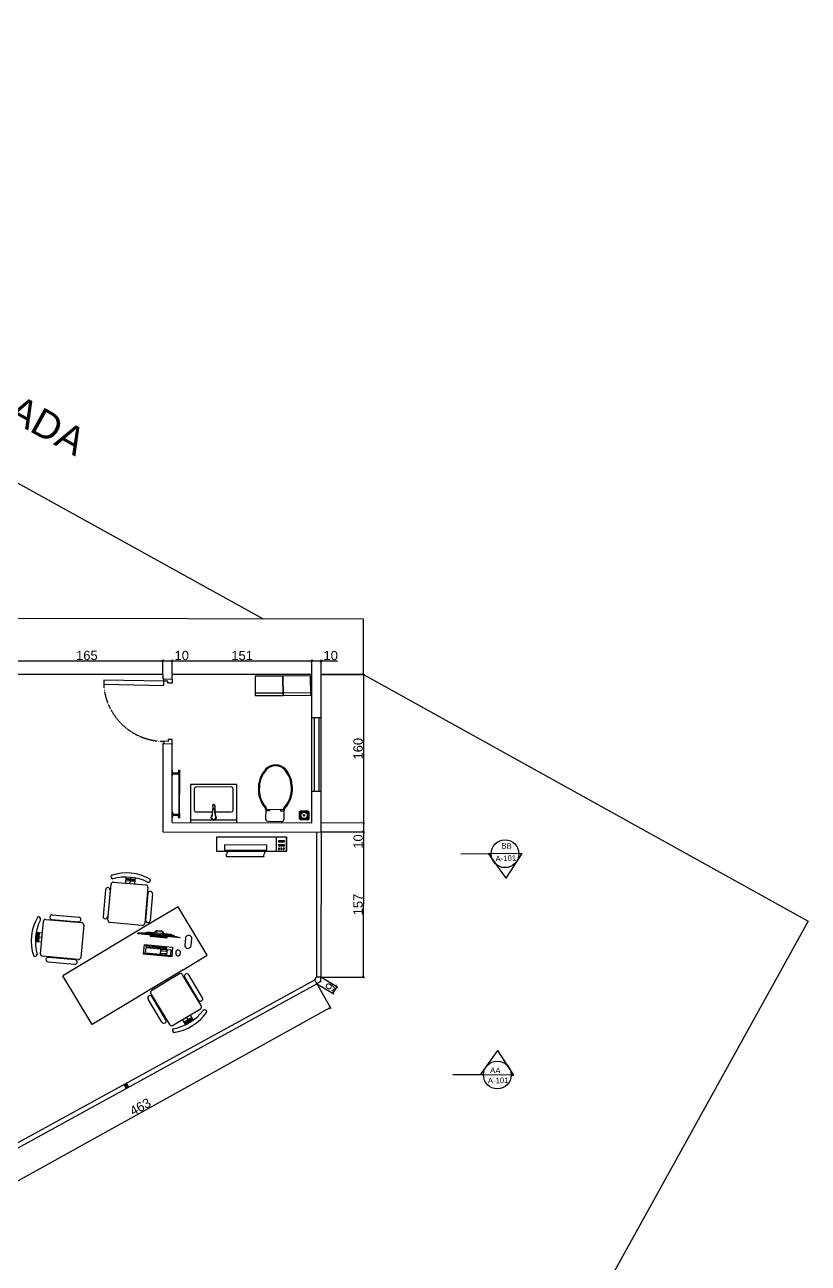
# Model space of a CAD drawing. Header units: millimetres. Extents: x 1116 to 6757, y -1736 to 5159.
# Drawn here: x 4127 to 4974, y 3820 to 5159 of the extents above; entities that cross this region are included whole.
import ezdxf

# ---------------------------------------------------------------- set-up
doc = ezdxf.new("R2010")
doc.units = ezdxf.units.MM
doc.linetypes.add('HIDDEN', pattern=[0.375, 0.25, -0.125])
for name, color, linetype in [('A-DOOR-FULL', 3, 'Continuous'), ('A-FURN', 9, 'Continuous'), ('A-GLAZ-FULL', 4, 'Continuous'), ('A-WALL-FULL-EXTR', 1, 'Continuous'), ('A-WALL-FULL-INTR', 2, 'Continuous'), ('QUOTE', 5, 'Continuous')]:
    doc.layers.add(name, color=color, linetype=linetype)
doc.styles.get("Standard").update_dxf_attribs({"font": 'arial.ttf'})
doc.dimstyles.new('ISO-25', dxfattribs={"dimtxt": 2.5, "dimasz": 2.5, "dimexe": 1.25, "dimexo": 0.625, "dimtad": 1, "dimtxsty": 'Standard', "dimcen": 2.5, "dimadec": 0, "dimazin": 0, "dimtfac": 1, "dimtmove": 0, "dimatfit": 3, "dimfxl": 1, "dimarcsym": 0})

# ---------------------------------------------------------------- blocks, each defined once
blk = doc.blocks.new('_ArchTick')
at = {"color": 0, "linetype": 'ByBlock', "const_width": 0.15}
blk.add_lwpolyline([(-0.5, -0.5), (0.5, 0.5)], dxfattribs=at)
blk = doc.blocks.new('*D8')
at = {"layer": 'Defpoints', "color": 0, "transparency": 16777216}
for p in [(4441.9, 4123.7), (4457.2, 4096), (4036.7, 3899)]:
    blk.add_point(p, dxfattribs=at)
at = {"layer": 'QUOTE', "color": 0, "lineweight": -2, "transparency": 16777216}
for p, q in [((4442.2, 4123.1), (4457.8, 4094.9)), ((4052.1, 3871.3), (4457.2, 4096)), ((4037, 3898.5), (4052.7, 3870.2))]:
    blk.add_line(p, q, dxfattribs=at)
at = {"layer": 'QUOTE', "color": 0, "lineweight": -2, "transparency": 16777216, "xscale": 3, "yscale": 3, "zscale": 3}
for p, rotation in [((4457.2, 4096), 29.01081210892171), ((4052.1, 3871.3), 209.0108121089217)]:
    blk.add_blockref('_ArchTick', p, dxfattribs=dict(at, rotation=rotation))
at = {"layer": 'QUOTE', "color": 0, "transparency": 16777216, "insert": (4251.9, 3988.7), "char_height": 10, "attachment_point": 5, "rotation": 29.0108}
blk.add_mtext('463', dxfattribs=at)
blk = doc.blocks.new('*D26')
at = {"layer": 'Defpoints', "color": 0, "transparency": 16777216}
for p in [(4447.5, 4456.2), (4447.4, 4296.1), (4493.2, 4296)]:
    blk.add_point(p, dxfattribs=at)
at = {"layer": 'QUOTE', "color": 0, "lineweight": -2, "transparency": 16777216}
for p, q in [((4448.1, 4456.2), (4494.6, 4456.2)), ((4493.3, 4456.2), (4493.2, 4296)), ((4448, 4296.1), (4494.5, 4296))]:
    blk.add_line(p, q, dxfattribs=at)
at = {"layer": 'QUOTE', "color": 0, "lineweight": -2, "transparency": 16777216, "xscale": 3, "yscale": 3, "zscale": 3}
for p, rotation in [((4493.3, 4456.2), 89.96210834138746), ((4493.2, 4296), 269.9621083413875)]:
    blk.add_blockref('_ArchTick', p, dxfattribs=dict(at, rotation=rotation))
at = {"layer": 'QUOTE', "color": 0, "transparency": 16777216, "insert": (4487.5, 4376.1), "char_height": 10, "attachment_point": 5, "rotation": 89.9621}
blk.add_mtext('160', dxfattribs=at)
blk = doc.blocks.new('*D17')
at = {"layer": 'Defpoints', "color": 0, "transparency": 16777216}
for p in [(4447.3, 4129.1), (4442.9, 4121.7), (4460.1, 4111.6)]:
    blk.add_point(p, dxfattribs=at)
at = {"layer": 'QUOTE', "color": 0, "lineweight": -2, "transparency": 16777216}
for p, q in [((4447.8, 4128.8), (4465.6, 4118.3)), ((4443.5, 4121.4), (4461.2, 4110.9)), ((4464.5, 4119), (4460.1, 4111.6))]:
    blk.add_line(p, q, dxfattribs=at)
at = {"layer": 'QUOTE', "color": 0, "lineweight": -2, "transparency": 16777216, "xscale": 3, "yscale": 3, "zscale": 3}
for p, rotation in [((4460.1, 4111.6), 239.4745723393954), ((4464.5, 4119), 59.47457233939542)]:
    blk.add_blockref('_ArchTick', p, dxfattribs=dict(at, rotation=rotation))
at = {"layer": 'QUOTE', "color": 0, "transparency": 16777216, "insert": (4457.4, 4118.2), "char_height": 10, "attachment_point": 5, "rotation": 59.4746}
blk.add_mtext('9', dxfattribs=at)
blk = doc.blocks.new('*D29')
at = {"layer": 'Defpoints', "color": 0, "transparency": 16777216}
for p in [(4447.4, 4296.1), (4447.4, 4286), (4493.2, 4286)]:
    blk.add_point(p, dxfattribs=at)
at = {"layer": 'QUOTE', "color": 0, "lineweight": -2, "transparency": 16777216}
for p, q in [((4448, 4296.1), (4494.5, 4296)), ((4493.2, 4296), (4493.2, 4286)), ((4448, 4286), (4494.5, 4286)), ((4493.2, 4286), (4493.2, 4268.4))]:
    blk.add_line(p, q, dxfattribs=at)
at = {"layer": 'QUOTE', "color": 0, "lineweight": -2, "transparency": 16777216, "xscale": 3, "yscale": 3, "zscale": 3}
for p, rotation in [((4493.2, 4296), 89.96210834139441), ((4493.2, 4286), 269.9621083413944)]:
    blk.add_blockref('_ArchTick', p, dxfattribs=dict(at, rotation=rotation))
at = {"layer": 'QUOTE', "color": 0, "transparency": 16777216, "insert": (4487.5, 4275.7), "char_height": 10, "attachment_point": 5, "rotation": 89.9621}
blk.add_mtext('10', dxfattribs=at)
blk = doc.blocks.new('*D18')
at = {"layer": 'Defpoints', "color": 0, "transparency": 16777216}
for p in [(4447.4, 4286), (4447.3, 4129.1), (4493.1, 4129.1)]:
    blk.add_point(p, dxfattribs=at)
at = {"layer": 'QUOTE', "color": 0, "lineweight": -2, "transparency": 16777216}
for p, q in [((4448, 4286), (4494.5, 4286)), ((4493.2, 4286), (4493.1, 4129.1)), ((4447.9, 4129.1), (4494.3, 4129.1))]:
    blk.add_line(p, q, dxfattribs=at)
at = {"layer": 'QUOTE', "color": 0, "lineweight": -2, "transparency": 16777216, "xscale": 3, "yscale": 3, "zscale": 3}
for p, rotation in [((4493.2, 4286), 89.96210834138833), ((4493.1, 4129.1), 269.9621083413884)]:
    blk.add_blockref('_ArchTick', p, dxfattribs=dict(at, rotation=rotation))
at = {"layer": 'QUOTE', "color": 0, "transparency": 16777216, "insert": (4487.4, 4207.5), "char_height": 10, "attachment_point": 5, "rotation": 89.9621}
blk.add_mtext('157', dxfattribs=at)
blk = doc.blocks.new('*D41')
at = {"layer": 'Defpoints', "color": 0, "transparency": 16777216}
for p in [(4276.4, 4471.2), (4111.9, 4456.4), (4276.4, 4456.3)]:
    blk.add_point(p, dxfattribs=at)
at = {"layer": 'QUOTE', "color": 0, "lineweight": -2, "transparency": 16777216}
for p, q in [((4111.9, 4457), (4111.9, 4472.5)), ((4111.9, 4471.3), (4276.4, 4471.2)), ((4276.4, 4456.9), (4276.4, 4472.4))]:
    blk.add_line(p, q, dxfattribs=at)
at = {"layer": 'QUOTE', "color": 0, "lineweight": -2, "transparency": 16777216, "xscale": 3, "yscale": 3, "zscale": 3}
for p, rotation in [((4111.9, 4471.3), 179.9677185186869), ((4276.4, 4471.2), 359.9677185186869)]:
    blk.add_blockref('_ArchTick', p, dxfattribs=dict(at, rotation=rotation))
at = {"layer": 'QUOTE', "color": 0, "transparency": 16777216, "insert": (4194.1, 4476.9), "char_height": 10, "attachment_point": 5, "rotation": 359.9677}
blk.add_mtext('165', dxfattribs=at)
blk = doc.blocks.new('*D20')
at = {"layer": 'Defpoints', "color": 0, "transparency": 16777216}
for p in [(4286.4, 4471.2), (4276.4, 4456.3), (4286.4, 4456.3)]:
    blk.add_point(p, dxfattribs=at)
at = {"layer": 'QUOTE', "color": 0, "lineweight": -2, "transparency": 16777216}
for p, q in [((4276.4, 4456.9), (4276.4, 4472.4)), ((4276.4, 4471.2), (4286.4, 4471.2)), ((4286.4, 4456.9), (4286.4, 4472.4)), ((4286.4, 4471.2), (4304, 4471.1))]:
    blk.add_line(p, q, dxfattribs=at)
at = {"layer": 'QUOTE', "color": 0, "lineweight": -2, "transparency": 16777216, "xscale": 3, "yscale": 3, "zscale": 3}
for p, rotation in [((4276.4, 4471.2), 179.967709681497), ((4286.4, 4471.2), 359.967709681497)]:
    blk.add_blockref('_ArchTick', p, dxfattribs=dict(at, rotation=rotation))
at = {"layer": 'QUOTE', "color": 0, "transparency": 16777216, "insert": (4296.7, 4476.9), "char_height": 10, "attachment_point": 5, "rotation": 359.9677}
blk.add_mtext('10', dxfattribs=at)
blk = doc.blocks.new('*D42')
at = {"layer": 'Defpoints', "color": 0, "transparency": 16777216}
for p in [(4437.5, 4471.1), (4286.4, 4456.3), (4437.5, 4456.2)]:
    blk.add_point(p, dxfattribs=at)
at = {"layer": 'QUOTE', "color": 0, "lineweight": -2, "transparency": 16777216}
for p, q in [((4286.4, 4456.9), (4286.4, 4472.4)), ((4286.4, 4471.2), (4437.5, 4471.1)), ((4437.5, 4456.8), (4437.5, 4472.3))]:
    blk.add_line(p, q, dxfattribs=at)
at = {"layer": 'QUOTE', "color": 0, "lineweight": -2, "transparency": 16777216, "xscale": 3, "yscale": 3, "zscale": 3}
for p, rotation in [((4286.4, 4471.2), 179.962108341388), ((4437.5, 4471.1), 359.962108341388)]:
    blk.add_blockref('_ArchTick', p, dxfattribs=dict(at, rotation=rotation))
at = {"layer": 'QUOTE', "color": 0, "transparency": 16777216, "insert": (4362, 4476.8), "char_height": 10, "attachment_point": 5, "rotation": 359.9621}
blk.add_mtext('151', dxfattribs=at)
blk = doc.blocks.new('*D43')
at = {"layer": 'Defpoints', "color": 0, "transparency": 16777216}
for p in [(4447.5, 4471), (4437.5, 4456.2), (4447.5, 4456.2)]:
    blk.add_point(p, dxfattribs=at)
at = {"layer": 'QUOTE', "color": 0, "lineweight": -2, "transparency": 16777216}
for p, q in [((4437.5, 4456.8), (4437.5, 4472.3)), ((4437.5, 4471.1), (4447.5, 4471)), ((4447.5, 4456.8), (4447.5, 4472.3)), ((4447.5, 4471), (4465.1, 4471))]:
    blk.add_line(p, q, dxfattribs=at)
at = {"layer": 'QUOTE', "color": 0, "lineweight": -2, "transparency": 16777216, "xscale": 3, "yscale": 3, "zscale": 3}
for p, rotation in [((4437.5, 4471.1), 179.9621083413903), ((4447.5, 4471), 359.9621083413903)]:
    blk.add_blockref('_ArchTick', p, dxfattribs=dict(at, rotation=rotation))
at = {"layer": 'QUOTE', "color": 0, "transparency": 16777216, "insert": (4457.8, 4476.8), "char_height": 10, "attachment_point": 5, "rotation": 359.9621}
blk.add_mtext('10', dxfattribs=at)

msp = doc.modelspace()

# ---------------------------------------------------------------- linework, layer by layer
at = {"layer": 'A-DOOR-FULL'}
for points in [[(4212.262, 4445.863), (4277.25, 4444.608), (4277.337, 4449.107), (4212.349, 4450.362), (4212.262, 4445.863)], [(4277.337, 4449.107), (4277.385, 4451.607), (4286.383, 4451.433), (4286.296, 4446.934), (4281.797, 4447.021), (4281.836, 4449.021), (4277.337, 4449.107)], [(4277.387, 4384.116), (4277.339, 4381.616), (4286.337, 4381.442), (4286.424, 4385.942), (4281.925, 4386.028), (4281.886, 4384.029), (4277.387, 4384.116)]]:
    msp.add_lwpolyline(points, dxfattribs=at)
at = {"layer": 'A-DOOR-FULL', "linetype": 'HIDDEN'}
msp.add_arc((4277.438, 4449.386), 65.271, 183.094381, 269.955578, dxfattribs=at)
at = {"layer": 'A-FURN'}
for p, q in [((4406.241, 4436.168), (4376.241, 4435.987)), ((4436.24, 4436.35), (4406.241, 4436.168)), ((4286.348, 4352.497), (4286.34, 4346.583)), ((4286.34, 4346.583), (4286.847, 4346.582)), ((4286.855, 4352.496), (4286.348, 4352.497)), ((4286.847, 4346.582), (4286.855, 4352.496)), ((4286.85, 4348.948), (4293.11, 4348.94)), ((4286.851, 4350.131), (4293.112, 4350.122)), ((4293.113, 4350.545), (4293.11, 4348.517)), ((4293.11, 4348.517), (4293.359, 4348.517)), ((4293.362, 4350.544), (4293.113, 4350.545)), ((4294.542, 4348.515), (4293.359, 4348.517)), ((4293.359, 4348.517), (4293.359, 4348.348)), ((4293.359, 4348.348), (4293.443, 4348.348)), ((4293.362, 4350.967), (4294.545, 4350.965)), ((4293.362, 4350.967), (4293.362, 4350.544)), ((4293.362, 4350.544), (4294.545, 4350.543)), ((4293.363, 4351.643), (4294.546, 4351.641)), ((4293.363, 4351.643), (4293.363, 4351.474)), ((4293.363, 4351.474), (4294.546, 4351.472)), ((4294.547, 4352.486), (4293.364, 4352.488)), ((4293.364, 4352.488), (4293.364, 4352.319)), ((4293.364, 4352.319), (4294.547, 4352.317)), ((4293.443, 4348.348), (4293.387, 4305.935)), ((4293.443, 4348.348), (4294.457, 4348.346)), ((4294.401, 4305.934), (4294.457, 4348.346)), ((4294.457, 4348.346), (4294.542, 4348.346)), ((4294.542, 4348.346), (4294.542, 4348.515)), ((4294.542, 4348.515), (4294.791, 4348.515)), ((4294.545, 4350.543), (4294.545, 4350.965)), ((4294.794, 4350.543), (4294.545, 4350.543)), ((4294.546, 4351.472), (4294.546, 4351.641)), ((4294.547, 4352.317), (4294.547, 4352.486)), ((4294.791, 4348.515), (4294.794, 4350.543)), ((4306.309, 4337.35), (4306.282, 4296.137)), ((4356.308, 4337.525), (4306.309, 4337.35)), ((4310.25, 4332.545), (4310.2, 4309.756)), ((4350.23, 4334.708), (4312.243, 4334.551)), ((4352.2, 4309.706), (4352.227, 4332.706)), ((4356.258, 4296.104), (4356.308, 4337.525)), ((4286.28, 4301.805), (4286.288, 4307.719)), ((4286.787, 4301.804), (4286.28, 4301.805)), ((4286.288, 4307.719), (4286.795, 4307.718)), ((4286.795, 4307.718), (4286.787, 4301.804)), ((4286.79, 4304.17), (4293.051, 4304.161)), ((4286.792, 4305.352), (4293.053, 4305.344)), ((4293.053, 4305.766), (4293.05, 4303.739)), ((4293.05, 4303.739), (4293.3, 4303.738)), ((4293.302, 4305.766), (4293.053, 4305.766)), ((4293.297, 4301.964), (4294.48, 4301.963)), ((4293.297, 4301.964), (4293.297, 4301.795)), ((4293.297, 4301.795), (4294.48, 4301.794)), ((4293.298, 4302.809), (4294.481, 4302.808)), ((4293.298, 4302.809), (4293.298, 4302.64)), ((4293.298, 4302.64), (4294.481, 4302.639)), ((4293.3, 4303.738), (4293.299, 4303.316)), ((4293.299, 4303.316), (4294.482, 4303.314)), ((4293.3, 4303.738), (4294.482, 4303.737)), ((4293.303, 4305.935), (4293.302, 4305.766)), ((4294.485, 4305.765), (4293.302, 4305.766)), ((4293.387, 4305.935), (4293.303, 4305.935)), ((4293.387, 4305.935), (4294.401, 4305.934)), ((4294.485, 4305.934), (4294.401, 4305.934)), ((4294.481, 4302.639), (4294.481, 4302.808)), ((4294.482, 4303.314), (4294.482, 4303.737)), ((4294.482, 4303.737), (4294.732, 4303.737)), ((4294.485, 4305.765), (4294.485, 4305.934)), ((4294.734, 4305.764), (4294.485, 4305.765)), ((4294.732, 4303.737), (4294.734, 4305.764)), ((4312.198, 4307.754), (4329.892, 4307.755)), ((4332.648, 4307.751), (4350.198, 4307.708)), ((4387.503, 4310.467), (4387.32, 4300.133)), ((4407.632, 4310.109), (4387.503, 4310.467)), ((4388.503, 4310.449), (4388.477, 4308.949)), ((4391.476, 4308.896), (4388.477, 4308.949)), ((4391.503, 4310.396), (4391.476, 4308.896)), ((4403.632, 4310.18), (4403.606, 4308.681)), ((4406.605, 4308.627), (4403.606, 4308.681)), ((4406.632, 4310.127), (4403.632, 4310.18)), ((4406.632, 4310.127), (4406.605, 4308.627)), ((4407.448, 4299.775), (4407.632, 4310.109)), ((4423.99, 4300.08), (4424.132, 4308.079)), ((4424.132, 4308.079), (4425.15, 4309.061)), ((4424.494, 4300.278), (4424.629, 4307.863)), ((4425.188, 4299.559), (4424.494, 4300.278)), ((4424.629, 4307.863), (4425.348, 4308.557)), ((4425.15, 4309.061), (4433.149, 4308.919)), ((4425.348, 4308.557), (4432.933, 4308.422)), ((4425.501, 4300.675), (4425.621, 4307.431)), ((4425.62, 4300.551), (4425.501, 4300.675)), ((4432.377, 4300.431), (4425.62, 4300.551)), ((4425.621, 4307.431), (4425.745, 4307.55)), ((4425.745, 4307.55), (4432.501, 4307.43)), ((4432.5, 4300.55), (4432.377, 4300.431)), ((4432.62, 4307.306), (4432.5, 4300.55)), ((4432.501, 4307.43), (4432.62, 4307.306)), ((4432.933, 4308.422), (4433.627, 4307.703)), ((4433.149, 4308.919), (4434.131, 4307.901)), ((4433.627, 4307.703), (4433.493, 4300.118)), ((4434.131, 4307.901), (4433.989, 4299.902)), ((4356.273, 4298.844), (4306.263, 4298.903)), ((4389.695, 4297.695), (4390.287, 4297.685)), ((4390.238, 4297.712), (4404.446, 4297.46)), ((4404.495, 4297.432), (4405.087, 4297.422)), ((4424.972, 4299.062), (4423.99, 4300.08)), ((4432.971, 4298.92), (4424.972, 4299.062)), ((4432.773, 4299.424), (4425.188, 4299.559)), ((4433.493, 4300.118), (4432.773, 4299.424)), ((4433.989, 4299.902), (4432.971, 4298.92)), ((4398.73, 4280.38), (4398.72, 4265.13)), ((4410.157, 4265.122), (4410.167, 4280.372)), ((4236.071, 4233.554), (4245.855, 4232.693)), ((4236.188, 4234.881), (4245.972, 4234.02)), ((4236.216, 4236.005), (4246.07, 4235.138)), ((4214.189, 4223.519), (4211.656, 4194.73)), ((4219.166, 4223.081), (4216.633, 4194.293)), ((4216.846, 4190.727), (4220.259, 4229.516)), ((4222.919, 4231.747), (4257.874, 4228.671)), ((4260.105, 4226.011), (4256.692, 4187.222)), ((4260.049, 4219.484), (4257.516, 4190.696)), ((4265.026, 4219.046), (4262.493, 4190.258)), ((4156.65, 4196.388), (4185.433, 4193.792)), ((4292.878, 4205.146), (4266.641, 4189.399)), ((4324.373, 4152.672), (4292.878, 4205.146)), ((4143.857, 4154.31), (4147.01, 4189.258)), ((4149.675, 4191.483), (4188.457, 4187.985)), ((4156.201, 4191.413), (4184.984, 4188.817)), ((4266.641, 4189.399), (4168.19, 4130.309)), ((4190.681, 4185.319), (4187.529, 4150.371)), ((4254.032, 4184.991), (4219.076, 4188.067)), ((4139.628, 4167.616), (4140.517, 4177.469)), ((4140.752, 4167.585), (4141.634, 4177.368)), ((4142.079, 4167.466), (4142.961, 4177.248)), ((4255.033, 4176.658), (4249.106, 4176.403)), ((4255.033, 4176.658), (4259.315, 4177.684)), ((4289.061, 4173.403), (4255.033, 4176.658)), ((4285.05, 4175.222), (4259.315, 4177.684)), ((4259.694, 4176.644), (4259.756, 4177.293)), ((4260.089, 4176.606), (4260.151, 4177.256)), ((4260.485, 4176.569), (4260.547, 4177.218)), ((4260.88, 4176.531), (4260.942, 4177.18)), ((4261.276, 4176.493), (4261.338, 4177.142)), ((4261.671, 4176.455), (4261.733, 4177.104)), ((4262.066, 4176.417), (4262.129, 4177.066)), ((4262.462, 4176.379), (4262.524, 4177.029)), ((4262.857, 4176.342), (4262.919, 4176.991)), ((4262.954, 4174.405), (4262.977, 4174.421)), ((4263.197, 4174.081), (4263.575, 4174.364)), ((4263.253, 4176.304), (4263.315, 4176.953)), ((4280.165, 4171.314), (4263.371, 4172.92)), ((4280.204, 4171.716), (4263.409, 4173.323)), ((4263.648, 4176.266), (4263.71, 4176.915)), ((4264.043, 4176.228), (4264.106, 4176.877)), ((4264.439, 4176.19), (4264.501, 4176.839)), ((4264.834, 4176.152), (4264.896, 4176.802)), ((4265.23, 4176.115), (4265.292, 4176.764)), ((4265.477, 4173.125), (4265.742, 4174.157)), ((4265.625, 4176.077), (4265.687, 4176.726)), ((4266.021, 4176.039), (4266.083, 4176.688)), ((4266.416, 4176.001), (4266.478, 4176.65)), ((4266.426, 4177.004), (4269.005, 4178.934)), ((4266.811, 4175.963), (4266.873, 4176.613)), ((4267.025, 4176.946), (4269.247, 4178.61)), ((4267.207, 4175.925), (4267.269, 4176.575)), ((4267.602, 4175.888), (4267.664, 4176.537)), ((4274.756, 4178.374), (4270.021, 4178.827)), ((4274.794, 4178.777), (4270.059, 4179.23)), ((4277.341, 4175.959), (4275.474, 4178.014)), ((4277.939, 4175.902), (4275.773, 4178.286)), ((4276.573, 4175.03), (4276.635, 4175.679)), ((4276.969, 4174.992), (4277.031, 4175.641)), ((4277.364, 4174.954), (4277.426, 4175.603)), ((4277.759, 4174.916), (4277.822, 4175.565)), ((4278.155, 4174.878), (4278.217, 4175.527)), ((4278.55, 4174.84), (4278.612, 4175.49)), ((4278.946, 4174.803), (4279.008, 4175.452)), ((4279.341, 4174.765), (4279.403, 4175.414)), ((4279.737, 4174.727), (4279.799, 4175.376)), ((4280.132, 4174.689), (4280.194, 4175.338)), ((4280.556, 4172.42), (4280.239, 4172.77)), ((4280.527, 4174.651), (4280.589, 4175.3)), ((4280.856, 4172.692), (4280.837, 4172.713)), ((4280.923, 4174.613), (4280.985, 4175.263)), ((4281.318, 4174.576), (4281.38, 4175.225)), ((4281.714, 4174.538), (4281.776, 4175.187)), ((4282.109, 4174.5), (4282.171, 4175.149)), ((4282.504, 4174.462), (4282.567, 4175.111)), ((4282.9, 4174.424), (4282.962, 4175.074)), ((4283.295, 4174.387), (4283.357, 4175.036)), ((4283.691, 4174.349), (4283.753, 4174.998)), ((4284.086, 4174.311), (4284.148, 4174.96)), ((4284.481, 4174.273), (4284.544, 4174.922)), ((4284.877, 4174.235), (4284.939, 4174.884)), ((4289.061, 4173.403), (4285.05, 4175.222)), ((4285.272, 4174.197), (4285.334, 4174.847)), ((4285.668, 4174.16), (4285.73, 4174.809)), ((4286.063, 4174.122), (4286.125, 4174.771)), ((4289.061, 4173.403), (4294.831, 4172.029)), ((4300.632, 4170.944), (4299.962, 4163.933)), ((4306.973, 4163.262), (4307.643, 4170.274)), ((4255.445, 4153.924), (4256.448, 4164.408)), ((4285.866, 4151.014), (4255.445, 4153.924)), ((4285.919, 4151.567), (4255.498, 4154.477)), ((4256.448, 4164.408), (4286.869, 4161.498)), ((4257.524, 4154.947), (4258.103, 4161.007)), ((4273.647, 4153.404), (4257.524, 4154.947)), ((4258.103, 4161.007), (4274.226, 4159.464)), ((4258.194, 4161.956), (4258.299, 4163.052)), ((4258.194, 4161.956), (4274.317, 4160.414)), ((4258.299, 4163.052), (4274.422, 4161.51)), ((4273.647, 4153.404), (4274.226, 4159.464)), ((4274.317, 4160.414), (4274.422, 4161.51)), ((4274.698, 4153.304), (4274.869, 4155.094)), ((4279.745, 4152.821), (4274.698, 4153.304)), ((4274.869, 4155.094), (4279.917, 4154.611)), ((4275.068, 4157.175), (4275.278, 4159.364)), ((4280.116, 4156.692), (4275.068, 4157.175)), ((4275.278, 4159.364), (4280.325, 4158.881)), ((4275.369, 4160.313), (4275.473, 4161.409)), ((4275.369, 4160.313), (4280.416, 4159.83)), ((4275.473, 4161.409), (4280.521, 4160.926)), ((4279.745, 4152.821), (4279.917, 4154.611)), ((4280.116, 4156.692), (4280.325, 4158.881)), ((4280.416, 4159.83), (4280.521, 4160.926)), ((4280.657, 4152.734), (4281.236, 4158.794)), ((4281.236, 4158.794), (4285.302, 4158.405)), ((4284.722, 4152.345), (4285.302, 4158.405)), ((4286.869, 4161.498), (4285.866, 4151.014)), ((4184.863, 4148.147), (4146.082, 4151.645)), ((4152.066, 4145.562), (4180.849, 4142.966)), ((4152.514, 4150.538), (4181.297, 4147.941)), ((4280.657, 4152.734), (4284.722, 4152.345)), ((4298.136, 4136.925), (4324.373, 4152.672)), ((4199.685, 4077.835), (4168.19, 4130.309)), ((4298.136, 4136.925), (4199.685, 4077.835)), ((4294.278, 4132.49), (4264.191, 4114.432)), ((4317.685, 4098.262), (4297.646, 4131.649)), ((4314.78, 4104.106), (4299.907, 4128.885)), ((4319.063, 4106.677), (4304.191, 4131.456)), ((4275.307, 4080.414), (4260.434, 4105.193)), ((4263.35, 4111.064), (4283.388, 4077.677)), ((4279.59, 4082.985), (4264.718, 4107.764)), ((4286.757, 4076.835), (4316.844, 4094.893)), ((4298.86, 4080.441), (4307.282, 4085.496)), ((4299.546, 4079.299), (4307.968, 4084.354)), ((4300.063, 4078.301), (4308.545, 4083.391))]:
    msp.add_line(p, q, dxfattribs=at)
at = {"layer": 'A-FURN', "ltscale": 0.1}
for p, q in [((4236.321, 4237.201), (4235.742, 4230.618)), ((4241.266, 4236.951), (4240.671, 4230.185)), ((4246.169, 4236.26), (4245.597, 4229.751)), ((4138.432, 4167.724), (4145.014, 4167.13)), ((4138.694, 4172.668), (4145.458, 4172.058)), ((4139.395, 4177.57), (4145.902, 4176.983)), ((4305.668, 4088.185), (4309.03, 4082.584)), ((4297.186, 4083.095), (4300.586, 4077.428)), ((4301.428, 4085.641), (4304.923, 4079.817))]:
    msp.add_line(p, q, dxfattribs=at)
at = {"layer": 'A-FURN'}
for points in [[(4376.129, 4454.487), (4376.256, 4433.487), (4406.256, 4433.668), (4406.129, 4454.668), (4376.129, 4454.487)], [(4406.129, 4454.668), (4406.256, 4433.668), (4436.255, 4433.85), (4436.128, 4454.849), (4406.129, 4454.668)]]:
    msp.add_lwpolyline(points, dxfattribs=at)
at = {"layer": 'A-FURN', "ltscale": 4}
for points in [[(4330.337, 4315.151), (4330.33, 4315.12), (4330.323, 4315.088), (4330.315, 4315.057), (4330.308, 4315.026), (4330.3, 4314.995), (4330.292, 4314.963), (4330.284, 4314.932), (4330.276, 4314.9), (4330.268, 4314.869), (4330.26, 4314.837), (4330.253, 4314.806), (4330.245, 4314.774), (4330.238, 4314.742), (4330.231, 4314.711), (4330.225, 4314.679), (4330.219, 4314.647), (4330.213, 4314.616), (4330.208, 4314.584), (4330.204, 4314.553), (4330.2, 4314.521), (4330.195, 4314.469), (4330.191, 4314.415), (4330.188, 4314.362), (4330.186, 4314.307), (4330.184, 4314.253), (4330.183, 4314.198), (4330.183, 4314.142), (4330.183, 4314.087), (4330.184, 4314.031), (4330.185, 4313.976), (4330.186, 4313.92), (4330.188, 4313.864), (4330.189, 4313.809), (4330.191, 4313.753), (4330.193, 4313.698), (4330.194, 4313.643), (4330.195, 4313.589), (4330.196, 4313.535), (4330.196, 4313.481), (4330.196, 4313.428), (4330.195, 4313.337), (4330.195, 4313.247), (4330.194, 4313.156), (4330.192, 4313.066), (4330.191, 4312.975), (4330.19, 4312.884), (4330.188, 4312.794), (4330.187, 4312.703), (4330.185, 4312.613), (4330.184, 4312.522), (4330.182, 4312.431), (4330.18, 4312.341), (4330.178, 4312.25), (4330.176, 4312.16), (4330.174, 4312.069), (4330.172, 4311.978), (4330.17, 4311.888), (4330.168, 4311.797), (4330.165, 4311.707), (4330.163, 4311.616), (4330.155, 4311.339), (4330.145, 4311.063), (4330.132, 4310.786), (4330.118, 4310.51), (4330.101, 4310.234), (4330.083, 4309.958), (4330.063, 4309.682), (4330.042, 4309.407), (4330.019, 4309.131), (4329.996, 4308.856), (4329.971, 4308.581), (4329.945, 4308.305), (4329.919, 4308.03), (4329.892, 4307.755), (4329.865, 4307.48), (4329.837, 4307.204), (4329.809, 4306.929), (4329.782, 4306.654), (4329.754, 4306.378), (4329.727, 4306.103), (4329.72, 4306.036), (4329.713, 4305.969), (4329.705, 4305.902), (4329.697, 4305.835), (4329.689, 4305.768), (4329.681, 4305.701), (4329.672, 4305.634), (4329.663, 4305.567), (4329.655, 4305.5), (4329.646, 4305.433), (4329.638, 4305.366), (4329.63, 4305.3), (4329.622, 4305.233), (4329.614, 4305.166), (4329.607, 4305.099), (4329.6, 4305.032), (4329.594, 4304.964), (4329.589, 4304.897), (4329.584, 4304.83), (4329.58, 4304.763), (4329.576, 4304.695), (4329.574, 4304.627), (4329.573, 4304.558), (4329.572, 4304.49), (4329.572, 4304.422), (4329.572, 4304.354), (4329.572, 4304.286), (4329.572, 4304.218), (4329.571, 4304.15), (4329.57, 4304.082), (4329.569, 4304.014), (4329.567, 4303.946), (4329.563, 4303.878), (4329.559, 4303.81), (4329.553, 4303.742), (4329.545, 4303.674), (4329.536, 4303.607), (4330.619, 4311.104, -0.7581403), (4331.941, 4311.103), (4333.026, 4303.468), (4333.042, 4303.401), (4333.049, 4303.373), (4333.057, 4303.345), (4333.065, 4303.317), (4333.074, 4303.289), (4333.084, 4303.261), (4333.094, 4303.233), (4333.105, 4303.205), (4333.115, 4303.178), (4333.126, 4303.15), (4333.138, 4303.122), (4333.149, 4303.095), (4333.161, 4303.067), (4333.172, 4303.04), (4333.184, 4303.012), (4333.195, 4302.985), (4333.207, 4302.957), (4333.218, 4302.93), (4333.229, 4302.903), (4333.24, 4302.876), (4333.25, 4302.849)], [(4332.374, 4313.803, 0.15031112), (4332.602, 4314.54, 1), (4329.978, 4314.543, 0.14506259), (4330.189, 4313.828)], [(4329.579, 4304.223, 0.24373671), (4328.33, 4301.82, 1), (4334.215, 4301.813, 0.24428596), (4332.967, 4304.222)], [(4329.291, 4302.844, 0.12168811), (4329.032, 4301.801, 1), (4333.512, 4301.796, 0.12310701), (4333.25, 4302.85)]]:
    msp.add_lwpolyline(points, format="xyb", dxfattribs=at)
for points in [[(4332.22, 4315.149), (4332.228, 4315.118), (4332.235, 4315.086), (4332.243, 4315.055), (4332.251, 4315.024), (4332.26, 4314.993), (4332.268, 4314.961), (4332.276, 4314.93), (4332.285, 4314.898), (4332.293, 4314.867), (4332.301, 4314.835), (4332.309, 4314.803), (4332.317, 4314.772), (4332.325, 4314.74), (4332.332, 4314.708), (4332.338, 4314.677), (4332.345, 4314.645), (4332.351, 4314.614), (4332.356, 4314.582), (4332.36, 4314.55), (4332.364, 4314.519), (4332.37, 4314.466), (4332.374, 4314.413), (4332.377, 4314.36), (4332.379, 4314.305), (4332.381, 4314.251), (4332.381, 4314.196), (4332.382, 4314.14), (4332.381, 4314.085), (4332.38, 4314.029), (4332.379, 4313.973), (4332.378, 4313.917), (4332.376, 4313.862), (4332.374, 4313.806), (4332.372, 4313.75), (4332.371, 4313.695), (4332.369, 4313.64), (4332.368, 4313.586), (4332.367, 4313.532), (4332.366, 4313.478), (4332.366, 4313.426), (4332.367, 4313.326), (4332.367, 4313.226), (4332.368, 4313.126), (4332.369, 4313.026), (4332.37, 4312.926), (4332.371, 4312.827), (4332.372, 4312.727), (4332.374, 4312.627), (4332.375, 4312.527), (4332.377, 4312.427), (4332.378, 4312.327), (4332.38, 4312.227), (4332.382, 4312.127), (4332.384, 4312.028), (4332.386, 4311.928), (4332.389, 4311.828), (4332.391, 4311.728), (4332.394, 4311.628), (4332.396, 4311.528), (4332.399, 4311.429), (4332.408, 4311.145), (4332.42, 4310.862), (4332.433, 4310.579), (4332.448, 4310.296), (4332.464, 4310.013), (4332.483, 4309.73), (4332.502, 4309.447), (4332.524, 4309.164), (4332.546, 4308.881), (4332.57, 4308.599), (4332.595, 4308.316), (4332.621, 4308.034), (4332.648, 4307.751), (4332.676, 4307.469), (4332.704, 4307.187), (4332.733, 4306.905), (4332.763, 4306.623), (4332.793, 4306.341), (4332.824, 4306.059), (4332.855, 4305.777), (4332.946, 4304.943), (4332.966, 4304.759), (4332.969, 4304.692), (4332.971, 4304.624), (4332.973, 4304.556), (4332.973, 4304.488), (4332.973, 4304.419), (4332.973, 4304.351), (4332.972, 4304.283), (4332.972, 4304.215), (4332.972, 4304.146), (4332.972, 4304.078), (4332.973, 4304.01), (4332.975, 4303.942), (4332.977, 4303.873), (4332.981, 4303.805), (4332.987, 4303.738), (4332.994, 4303.67), (4333.003, 4303.602), (4333.013, 4303.535), (4333.026, 4303.468)], [(4329.283, 4302.819), (4329.293, 4302.848), (4329.303, 4302.877), (4329.314, 4302.906), (4329.325, 4302.935), (4329.336, 4302.964), (4329.348, 4302.994), (4329.359, 4303.023), (4329.371, 4303.052), (4329.382, 4303.081), (4329.394, 4303.11), (4329.406, 4303.139), (4329.417, 4303.168), (4329.428, 4303.198), (4329.439, 4303.227), (4329.449, 4303.256), (4329.459, 4303.286), (4329.469, 4303.315), (4329.478, 4303.345), (4329.487, 4303.375), (4329.495, 4303.405), (4329.511, 4303.472), (4329.524, 4303.539), (4329.536, 4303.607)]]:
    msp.add_lwpolyline(points, dxfattribs=at)
at = {"layer": 'A-FURN'}
for points in [[(4334.192, 4265.172), (4410.442, 4265.122), (4410.453, 4280.372), (4334.203, 4280.422)], [(4401.458, 4275.343), (4407.812, 4275.339), (4407.837, 4276.61), (4401.483, 4276.614)], [(4342.814, 4266.438), (4388.564, 4266.407), (4388.568, 4271.9), (4342.818, 4271.93)], [(4401.298, 4267.082), (4402.569, 4267.081), (4402.594, 4268.352), (4401.323, 4268.352)], [(4401.371, 4270.896), (4407.726, 4270.892), (4407.752, 4272.282), (4401.397, 4272.286)], [(4403.839, 4267.082), (4405.11, 4267.081), (4405.135, 4268.352), (4403.864, 4268.352)], [(4406.38, 4267.081), (4407.651, 4267.08), (4407.676, 4268.351), (4406.405, 4268.352)], [(4294.769, 4171.38), (4249.044, 4175.754), (4249.106, 4176.403), (4294.831, 4172.029)]]:
    msp.add_lwpolyline(points, close=True, dxfattribs=at)
msp.add_lwpolyline([(4345.231, 4259.578), (4385.898, 4259.551, -0.4245272), (4385.95, 4261.856, 0.40494641), (4386.014, 4265.138), (4345.347, 4265.165, -0.4245272), (4345.295, 4262.86, 0.40494641)], format="xyb", close=True, dxfattribs=at)
for radius in [3.5, 0.8]:
    msp.add_circle((4429.061, 4303.991), radius, dxfattribs=at)
for centre, radius, start, end in [((4409.862, 4333.507), 30.241, 136.807792, 177.897581), ((4398.175, 4344.479), 14.211, 41.157057, 136.807799), ((4398.175, 4344.479), 13.211, 41.157057, 136.807799), ((4386.106, 4333.929), 30.241, 0.067262, 41.157051), ((4293.364, 4351.981), 0.338, 89.923986, 269.923986), ((4293.341, 4351.22), 0.254, 274.903092, 84.94488), ((4294.568, 4351.219), 0.254, 94.903092, 264.94488), ((4294.546, 4351.979), 0.338, 269.923986, 89.923986), ((4409.862, 4333.507), 29.241, 136.807792, 177.897581), ((4386.106, 4333.929), 29.241, 0.067262, 41.157051), ((4312.25, 4332.551), 2, 90.194857, 180.194857), ((4350.227, 4332.708), 2, 359.931536, 89.931536), ((4410.558, 4332.145), 31.015, 175.429797, 220.400617), ((4410.558, 4332.145), 30.015, 175.429797, 220.400617), ((4385.362, 4332.593), 30.015, 317.564231, 2.535051), ((4385.362, 4332.593), 31.015, 317.564231, 2.535051), ((4293.298, 4302.302), 0.338, 89.923986, 269.923986), ((4293.277, 4303.063), 0.254, 274.903092, 84.94488), ((4294.504, 4303.061), 0.254, 94.903092, 264.94488), ((4294.481, 4302.301), 0.338, 269.923986, 89.923986), ((4312.2, 4309.754), 2, 179.931536, 269.931536), ((4350.2, 4309.708), 2, 269.931536, 359.931536), ((4385.135, 4310.509), 2.368, 358.982453, 40.400646), ((4385.135, 4310.509), 3.368, 358.982453, 40.400646), ((4410, 4310.067), 3.368, 137.564202, 178.982395), ((4410, 4310.067), 2.368, 137.564202, 178.982395), ((4389.688, 4300.091), 2.368, 178.982424, 268.982424), ((4405.08, 4299.817), 2.368, 268.982424, 358.982424), ((4222.421, 4237.775), 2.35, 147.439391, 263.036635), ((4236.875, 4189.69), 52.014, 59.987669, 108.418992), ((4235.992, 4181.791), 55.411, 64.595737, 104.480664), ((4260.498, 4234.187), 2.455, 252.597826, 12.776815), ((4216.678, 4223.3), 2.498, 354.972072, 174.972072), ((4222.704, 4229.301), 2.455, 84.972072, 174.972072), ((4257.659, 4226.226), 2.455, 354.972072, 84.972072), ((4262.546, 4219.265), 2.498, 354.972072, 174.972072), ((4185.945, 4168.173), 52.014, 149.861456, 198.292779), ((4141.5, 4191.894), 2.455, 342.471613, 102.650602), ((4156.426, 4193.901), 2.498, 84.845859, 264.845859), ((4185.209, 4191.304), 2.498, 264.845859, 84.845859), ((4214.145, 4194.511), 2.498, 174.972072, 354.972072), ((4193.841, 4167.273), 55.411, 154.469524, 194.354451), ((4149.455, 4189.038), 2.455, 84.845859, 174.845859), ((4188.236, 4185.54), 2.455, 354.845859, 84.845859), ((4219.292, 4190.512), 2.455, 174.972072, 264.972072), ((4254.247, 4187.437), 2.455, 264.972072, 354.972072), ((4260.005, 4190.477), 2.498, 174.972072, 354.972072), ((4263.45, 4173.743), 0.827, 126.815493, 264.53584), ((4263.45, 4173.743), 0.422, 126.815493, 264.53584), ((4269.915, 4177.719), 1.518, 84.53584, 126.815493), ((4269.915, 4177.719), 1.113, 84.53584, 126.815493), ((4274.65, 4177.266), 1.113, 42.256186, 84.53584), ((4274.65, 4177.266), 1.518, 42.256186, 84.53584), ((4280.244, 4172.136), 0.827, 264.53584, 42.256186), ((4280.244, 4172.136), 0.422, 264.53584, 42.256186), ((4304.138, 4170.609), 3.522, 354.53584, 174.53584), ((4137.828, 4153.825), 2.35, 237.313177, 352.910421), ((4146.302, 4154.09), 2.455, 174.845859, 264.845859), ((4303.467, 4163.598), 3.522, 174.53584, 354.53584), ((4152.29, 4148.05), 2.498, 84.845859, 264.845859), ((4181.073, 4145.454), 2.498, 264.845859, 84.845859), ((4185.084, 4150.592), 2.455, 264.845859, 354.845859), ((4295.542, 4130.385), 2.455, 30.972072, 120.972072), ((4302.049, 4130.171), 2.498, 30.972072, 210.972072), ((4265.455, 4112.327), 2.455, 120.972072, 210.972072), ((4262.576, 4106.479), 2.498, 30.972072, 210.972072), ((4316.922, 4105.391), 2.498, 210.972072, 30.972072), ((4276.657, 4127.475), 55.411, 281.46348, 321.348407), ((4280.906, 4120.759), 52.014, 277.525152, 325.956475), ((4315.58, 4096.998), 2.455, 300.972072, 30.972072), ((4321.616, 4091.081), 2.455, 13.167329, 133.346318), ((4277.449, 4081.7), 2.498, 210.972072, 30.972072), ((4285.493, 4078.94), 2.455, 210.972072, 300.972072), ((4288.946, 4071.197), 2.35, 122.907509, 238.504753)]:
    msp.add_arc(centre, radius, start, end, dxfattribs=at)
msp.add_ellipse((4292.734, 4155.158), major_axis=(-0.339, -3.547), ratio=0.62341782, dxfattribs=at)
at = {"layer": 'A-GLAZ-FULL', "ltscale": 0.1}
for p, q in [((4447.488, 4409.515), (4437.488, 4409.521)), ((4439.988, 4409.52), (4439.935, 4329.653)), ((4444.988, 4409.517), (4444.935, 4329.649)), ((4447.435, 4329.648), (4437.435, 4329.654)), ((4442.406, 4285.994), (4442.302, 4129.114)), ((4447.406, 4285.99), (4447.302, 4129.111)), ((4036.739, 3904.724), (4440.492, 4126.126)), ((4036.739, 3899.021), (4442.896, 4121.742)), ((4234.223, 4013.016), (4236.621, 4008.642)), ((4235.538, 4013.737), (4237.942, 4009.353)), ((4236.854, 4014.458), (4239.263, 4010.064))]:
    msp.add_line(p, q, dxfattribs=at)
at = {"layer": 'A-WALL-FULL-EXTR'}
for p, q in [((3225.045, 5159.161), (4384.612, 4516.402)), ((4493.362, 4516.187), (4112.924, 4516.94)), ((4493.243, 4456.187), (4493.362, 4516.187)), ((4493.243, 4456.187), (4974.284, 4189.542)), ((4974.284, 4189.542), (4004.665, 2440.302))]:
    msp.add_line(p, q, dxfattribs=at)
at = {"layer": 'A-WALL-FULL-EXTR', "ltscale": 0.1}
for p, q in [((4276.378, 4456.309), (4111.868, 4456.402)), ((4437.519, 4456.219), (4286.386, 4456.304)), ((4493.243, 4456.187), (4447.519, 4456.213))]:
    msp.add_line(p, q, dxfattribs=at)
at = {"layer": 'A-WALL-FULL-INTR', "ltscale": 0.1}
for p, q in [((4276.378, 4456.309), (4276.377, 4451.607)), ((4277.385, 4451.607), (4276.377, 4451.607)), ((4286.383, 4451.433), (4286.386, 4456.304)), ((4437.413, 4296.06), (4437.519, 4456.224)), ((4447.406, 4285.99), (4447.519, 4456.217)), ((4276.293, 4381.633), (4276.274, 4286.104)), ((4277.339, 4381.616), (4276.293, 4381.633)), ((4286.281, 4296.099), (4286.337, 4381.442)), ((4286.282, 4296.16), (4437.413, 4296.06)), ((4276.274, 4286.104), (4447.406, 4285.99)), ((4440.527, 4126.145), (4442.302, 4129.114)), ((4442.896, 4121.742), (4440.527, 4126.145)), ((4447.302, 4129.111), (4442.302, 4129.114)), ((4447.299, 4124.111), (4447.302, 4129.111)), ((4447.299, 4124.111), (4442.896, 4121.742))]:
    msp.add_line(p, q, dxfattribs=at)
at = {"layer": 'QUOTE'}
for p, q in [((4628.405, 4262.322), (4598.406, 4262.088)), ((4631.405, 4262.346), (4628.405, 4262.322)), ((4628.405, 4262.322), (4647.168, 4236.066)), ((4661.404, 4262.579), (4631.405, 4262.346)), ((4664.404, 4262.603), (4647.168, 4236.066)), ((4661.404, 4262.579), (4664.404, 4262.603)), ((4619.95, 4023.292), (4638.65, 4049.594)), ((4655.95, 4023.098), (4638.65, 4049.594)), ((4619.95, 4023.292), (4589.951, 4023.453)), ((4622.95, 4023.276), (4619.95, 4023.292)), ((4652.95, 4023.114), (4622.95, 4023.276)), ((4652.95, 4023.114), (4655.95, 4023.098))]:
    msp.add_line(p, q, dxfattribs=at)
for centre in [(4646.404, 4262.463), (4637.95, 4023.195)]:
    msp.add_circle(centre, 15, dxfattribs=at)

# ---------------------------------------------------------------- texts
at = {"layer": 'A-GLAZ-FULL', "ltscale": 0.1, "insert": (4047.594, 4800.626), "char_height": 30, "attachment_point": 1, "rotation": 331}
msp.add_mtext_dynamic_manual_height_columns('STRADA', width=344.26246, gutter_width=12.5, heights=[0], dxfattribs=at)
at = {"layer": 'QUOTE'}
for s, rotation, p in [('BB', 358.632171, (4642.342, 4268.008)), ('A-101', 2.244457, (4636.133, 4254.149)), ('A-101', 1.294932, (4627.798, 4014)), ('AA', 356.862973, (4630.171, 4025.471))]:
    msp.add_text(s, height=6, rotation=rotation, dxfattribs=at).set_placement(p)

# ---------------------------------------------------------------- dimensions: what is measured, and where the dimension line sits
for p1, p2, distance, picture, middle in [((4111.868, 4456.402), (4276.378, 4456.309), 14.852, '*D41', (4194.135, 4476.938)), ((4276.378, 4456.309), (4286.386, 4456.304), 14.852, '*D20', (4296.697, 4476.88)), ((4286.386, 4456.304), (4437.519, 4456.204), 14.852, '*D42', (4361.966, 4476.836)), ((4437.519, 4456.204), (4447.519, 4456.197), 14.852, '*D43', (4457.832, 4476.773)), ((4447.519, 4456.213), (4447.413, 4296.054), 45.795, '*D26', (4487.53, 4376.107)), ((4447.406, 4285.99), (4447.302, 4129.111), 45.795, '*D18', (4487.418, 4207.524)), ((4447.413, 4296.054), (4447.406, 4285.99), 45.795, '*D29', (4487.463, 4275.664)), ((4447.302, 4129.111), (4442.942, 4121.716), 19.948, '*D17', (4457.369, 4118.192)), ((4036.739, 3899.021), (4441.853, 4123.68), -31.668, '*D8', (4251.873, 3988.671))]:
    dim = msp.add_aligned_dim(p1=p1, p2=p2, distance=distance, dimstyle='ISO-25', override={"dimtxt": 10, "dimasz": 3, "dimdec": 0, "dimblk1": 'ArchTick', "dimblk2": 'ArchTick', "dimsah": 1}, dxfattribs=at)
    dim.commit()
    dim.dimension.update_dxf_attribs({"geometry": picture, "text_midpoint": middle})

doc.saveas('drawing.dxf')
